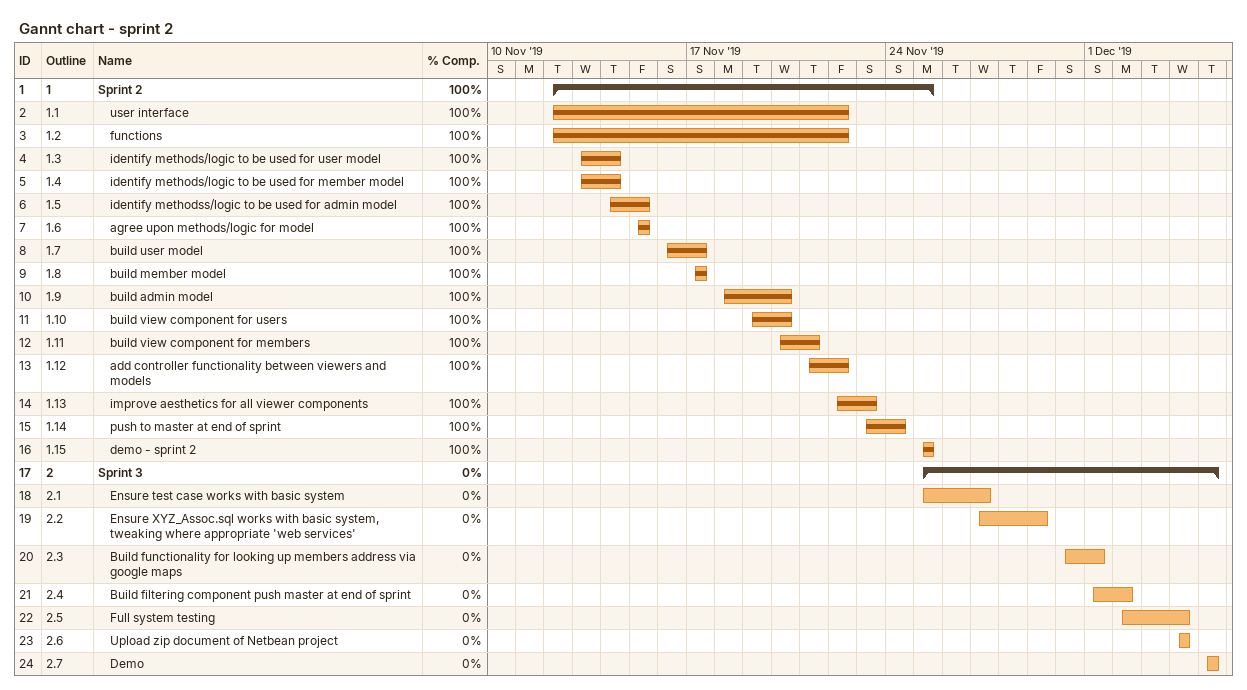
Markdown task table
Gannt chart - sprint 2

| ID | WBS | Task | Start | Finish | % complete |
|---|---|---|---|---|---|
| 1 | 1 | **Sprint 2** | 2019-11-12 | 2019-11-25 | 100 |
| 2 | 1.1 | user interface | 2019-11-12 | 2019-11-22 | 100 |
| 3 | 1.2 | functions | 2019-11-12 | 2019-11-22 | 100 |
| 4 | 1.3 | identify methods/logic to be used for user model | 2019-11-13 | 2019-11-14 | 100 |
| 5 | 1.4 | identify methods/logic to be used for member model | 2019-11-13 | 2019-11-14 | 100 |
| 6 | 1.5 | identify methodss/logic to be used for admin model | 2019-11-14 | 2019-11-15 | 100 |
| 7 | 1.6 | agree upon methods/logic for model | 2019-11-15 | 2019-11-15 | 100 |
| 8 | 1.7 | build user model | 2019-11-16 | 2019-11-17 | 100 |
| 9 | 1.8 | build member model | 2019-11-17 | 2019-11-17 | 100 |
| 10 | 1.9 | build admin model | 2019-11-18 | 2019-11-20 | 100 |
| 11 | 1.10 | build view component for users | 2019-11-19 | 2019-11-20 | 100 |
| 12 | 1.11 | build view component for members | 2019-11-20 | 2019-11-21 | 100 |
| 13 | 1.12 | add controller functionality between viewers and models | 2019-11-21 | 2019-11-22 | 100 |
| 14 | 1.13 | improve aesthetics for all viewer components | 2019-11-22 | 2019-11-23 | 100 |
| 15 | 1.14 | push to master at end of sprint | 2019-11-23 | 2019-11-24 | 100 |
| 16 | 1.15 | demo - sprint 2 | 2019-11-25 | 2019-11-25 | 100 |
| 17 | 2 | **Sprint 3** | 2019-11-25 | 2019-12-05 | 0 |
| 18 | 2.1 | Ensure test case works with basic system | 2019-11-25 | 2019-11-27 | 0 |
| 19 | 2.2 | Ensure XYZ_Assoc.sql works with basic system, tweaking where appropriate 'web services' | 2019-11-27 | 2019-11-29 | 0 |
| 20 | 2.3 | Build functionality for looking up members address via google maps | 2019-11-30 | 2019-12-01 | 0 |
| 21 | 2.4 | Build filtering component push master at end of sprint | 2019-12-01 | 2019-12-02 | 0 |
| 22 | 2.5 | Full system testing | 2019-12-02 | 2019-12-04 | 0 |
| 23 | 2.6 | Upload zip document of Netbean project | 2019-12-04 | 2019-12-04 | 0 |
| 24 | 2.7 | Demo | 2019-12-05 | 2019-12-05 | 0 |
